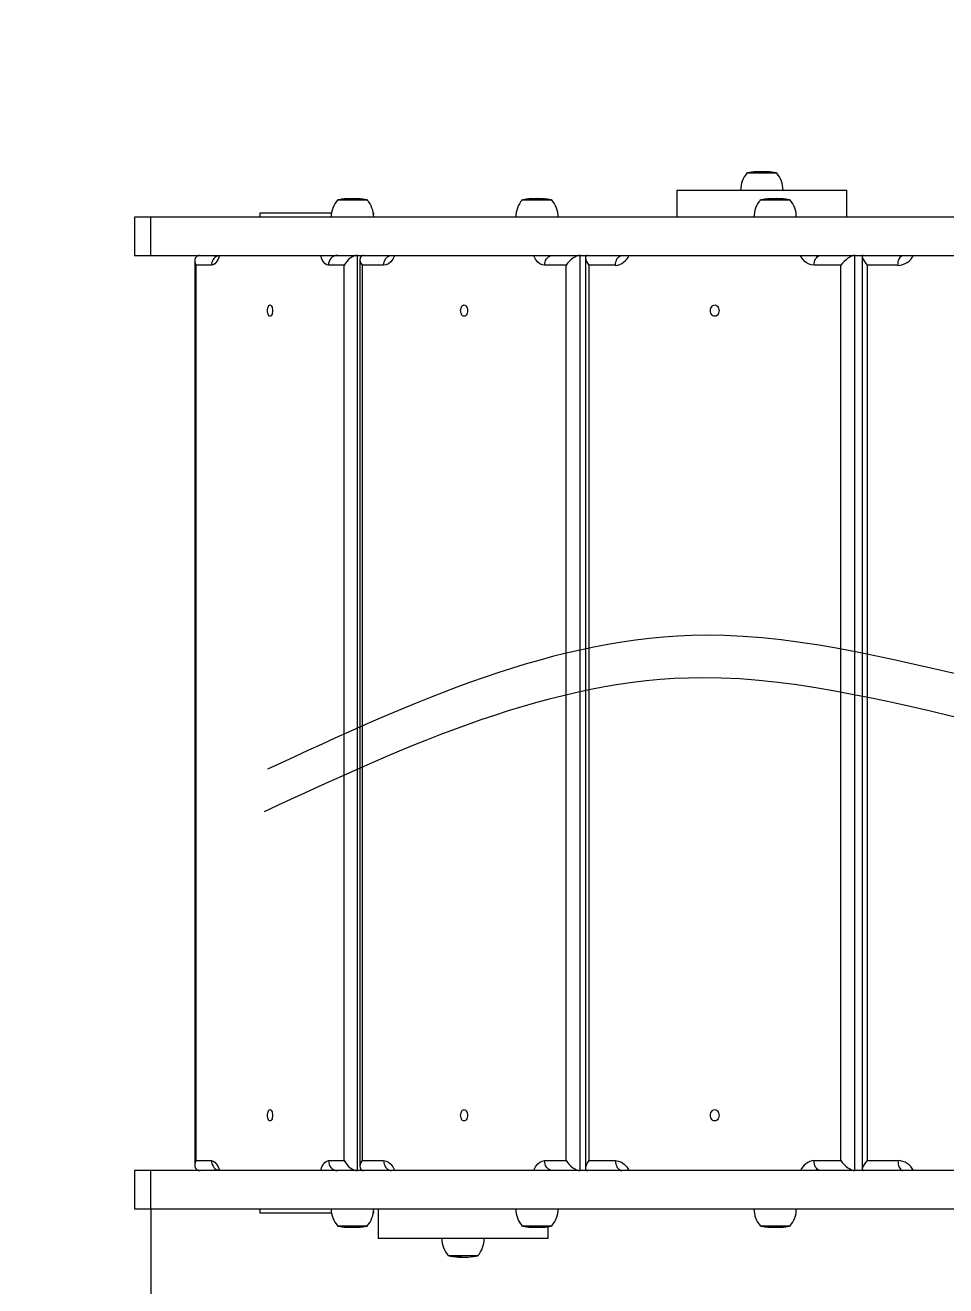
# Model space of a CAD drawing. Header units: millimetres. Extents: x -6901 to 7060, y -7557 to 6158.
# Drawn here: x -4165 to -3515, y -517 to 373 of the extents above; entities that cross this region are included whole.
import ezdxf

# ---------------------------------------------------------------- set-up
doc = ezdxf.new("R2010")
doc.units = ezdxf.units.MM
for name, color, linetype in [('DIKOM_ОБЪЕКТ', 7, 'Continuous'), ('DIKOM_РАЗМЕР_ЗОНА', 7, 'Continuous'), ('DIKOM_РАЗМЕР_ОБЪЕКТА', 7, 'Continuous')]:
    doc.layers.add(name, color=color, linetype=linetype)
doc.styles.add('style1', font='arial.ttf', dxfattribs={"width": 0.8})
doc.dimstyles.new('1-50', dxfattribs={"dimtxt": 300, "dimasz": 200, "dimexe": 100, "dimexo": 0, "dimgap": 100, "dimtad": 1, "dimtxsty": 'style1', "dimcen": 200, "dimclrd": 7, "dimclre": 7, "dimclrt": 7, "dimadec": 1, "dimazin": 2, "dimtfac": 1, "dimtmove": 0, "dimatfit": 2, "dimfxl": 0, "dimlwd": 25, "dimlwe": 18, "dimarcsym": 0})

# ---------------------------------------------------------------- blocks, each defined once
blk = doc.blocks.new('*D1')
at = {"layer": 'Defpoints', "color": 0, "transparency": 16777216}
for p in [(-4076.66, -462.32), (4983.51, -3127.59), (4983.51, -6854.07)]:
    blk.add_point(p, dxfattribs=at)
at = {"layer": 'DIKOM_РАЗМЕР_ОБЪЕКТА', "color": 7, "lineweight": 18, "transparency": 16777216}
for p, q in [((-4076.66, -462.32), (-4076.66, -6954.07)), ((4983.51, -3127.59), (4983.51, -6954.07))]:
    blk.add_line(p, q, dxfattribs=at)
at = {"layer": 'DIKOM_РАЗМЕР_ОБЪЕКТА', "color": 7, "lineweight": 25, "transparency": 16777216}
blk.add_line((-3876.66, -6854.07), (4783.51, -6854.07), dxfattribs=at)
at = {"layer": 'DIKOM_РАЗМЕР_ОБЪЕКТА', "color": 7, "transparency": 16777216}
for points in [[(-3876.66, -6820.74), (-3876.66, -6887.4), (-4076.66, -6854.07)], [(4783.51, -6820.74), (4783.51, -6887.4), (4983.51, -6854.07)]]:
    blk.add_solid(points, dxfattribs=at)
at = {"layer": 'DIKOM_РАЗМЕР_ОБЪЕКТА', "color": 7, "transparency": 16777216, "insert": (453.43, -6600.9), "char_height": 300, "attachment_point": 5, "style": 'style1'}
blk.add_mtext('9050', dxfattribs=at)
blk = doc.blocks.new('*D2')
at = {"layer": 'Defpoints', "color": 0, "transparency": 16777216}
for p in [(-1102.73, 4151.17), (-5819.23, -4492.42), (4721.24, -4492.42)]:
    blk.add_point(p, dxfattribs=at)
at = {"layer": 'DIKOM_РАЗМЕР_ОБЪЕКТА', "color": 7, "lineweight": 18, "transparency": 16777216}
for p, q in [((-1102.73, 4151.17), (-5919.23, 4151.17)), ((4721.24, -4492.42), (-5919.23, -4492.42))]:
    blk.add_line(p, q, dxfattribs=at)
at = {"layer": 'DIKOM_РАЗМЕР_ОБЪЕКТА', "color": 7, "lineweight": 25, "transparency": 16777216}
blk.add_line((-5819.23, 3951.17), (-5819.23, -4292.42), dxfattribs=at)
at = {"layer": 'DIKOM_РАЗМЕР_ОБЪЕКТА', "color": 7, "transparency": 16777216}
for points in [[(-5852.56, 3951.17), (-5785.89, 3951.17), (-5819.23, 4151.17)], [(-5852.56, -4292.42), (-5785.89, -4292.42), (-5819.23, -4492.42)]]:
    blk.add_solid(points, dxfattribs=at)
at = {"layer": 'DIKOM_РАЗМЕР_ОБЪЕКТА', "color": 7, "transparency": 16777216, "insert": (-6072.4, -170.63), "char_height": 300, "attachment_point": 5, "rotation": 90, "style": 'style1'}
blk.add_mtext('8650', dxfattribs=at)
blk = doc.blocks.new('*D3')
at = {"layer": 'Defpoints', "color": 0, "transparency": 16777216}
for p in [(-1553.27, 6158.28), (-6450.85, -6312.94), (5659.92, -6312.94)]:
    blk.add_point(p, dxfattribs=at)
at = {"layer": 'DIKOM_РАЗМЕР_ЗОНА', "color": 7, "lineweight": 18, "transparency": 16777216}
for p, q in [((-1553.27, 6158.28), (-6550.85, 6158.28)), ((5659.92, -6312.94), (-6550.85, -6312.94))]:
    blk.add_line(p, q, dxfattribs=at)
at = {"layer": 'DIKOM_РАЗМЕР_ЗОНА', "color": 7, "lineweight": 25, "transparency": 16777216}
blk.add_line((-6450.85, 5958.28), (-6450.85, -6112.94), dxfattribs=at)
at = {"layer": 'DIKOM_РАЗМЕР_ЗОНА', "color": 7, "transparency": 16777216}
for points in [[(-6484.18, 5958.28), (-6417.52, 5958.28), (-6450.85, 6158.28)], [(-6484.18, -6112.94), (-6417.52, -6112.94), (-6450.85, -6312.94)]]:
    blk.add_solid(points, dxfattribs=at)
at = {"layer": 'DIKOM_РАЗМЕР_ЗОНА', "color": 7, "transparency": 16777216, "insert": (-6704.02, -77.33), "char_height": 300, "attachment_point": 5, "rotation": 90, "style": 'style1'}
blk.add_mtext('12500', dxfattribs=at)

msp = doc.modelspace()

# ---------------------------------------------------------------- linework, layer by layer
at = {"layer": 'DIKOM_ОБЪЕКТ', "color": 7, "linetype": 'Continuous', "lineweight": 15}
for p, q in [((-3634.303, 268.724), (-3655.903, 268.724)), ((-3652.518, 269.352), (-3653.132, 269.26)), ((-3650.83, 269.504), (-3650.83, 269.224)), ((-3650.545, 269.584), (-3650.608, 269.57)), ((-3649.856, 269.642), (-3650.545, 269.584)), ((-3650.193, 269.619), (-3650.18, 269.62)), ((-3649.666, 269.644), (-3649.856, 269.642)), ((-3646.429, 269.776), (-3646.578, 269.776)), ((-3646.176, 269.776), (-3646.429, 269.776)), ((-3645.227, 269.776), (-3646.176, 269.776)), ((-3646.111, 269.776), (-3646.043, 269.776)), ((-3645.992, 269.774), (-3645.992, 269.78)), ((-3644.904, 269.776), (-3645.227, 269.776)), ((-3643.652, 269.776), (-3644.254, 269.776)), ((-3643.628, 269.776), (-3643.652, 269.776)), ((-3642.948, 269.739), (-3643.391, 269.753)), ((-3643.012, 269.77), (-3643.012, 269.741)), ((-3642.6, 269.757), (-3642.436, 269.752)), ((-3641.708, 269.678), (-3642.151, 269.704)), ((-3641.081, 269.683), (-3641.708, 269.678)), ((-3641.36, 269.71), (-3640.917, 269.684)), ((-3638.21, 269.305), (-3639.393, 269.465)), ((-3638.56, 269.382), (-3639.294, 269.477)), ((-3639.294, 269.452), (-3639.294, 269.477)), ((-3638.702, 269.485), (-3637.954, 269.388)), ((-3638.653, 269.479), (-3638.533, 269.463)), ((-3637.954, 269.388), (-3638.56, 269.382)), ((-3638.56, 269.382), (-3638.56, 269.352)), ((-3637.419, 269.313), (-3638.21, 269.305)), ((-3637.954, 269.385), (-3637.419, 269.313)), ((-3935.14, 249.675), (-3945.07, 249.675)), ((-3940.624, 250.431), (-3941.887, 250.264)), ((-3941.887, 250.264), (-3941.804, 250.262)), ((-3940.635, 250.436), (-3941.401, 250.34)), ((-3940.635, 250.175), (-3940.635, 250.436)), ((-3939.297, 250.572), (-3939.297, 250.574)), ((-3939.292, 250.574), (-3939.292, 250.577)), ((-3937.854, 250.662), (-3938.307, 250.636)), ((-3938.307, 250.636), (-3938.201, 250.634)), ((-3937.746, 250.667), (-3937.854, 250.662)), ((-3936.586, 250.709), (-3937.039, 250.696)), ((-3936.197, 250.725), (-3936.487, 250.721)), ((-3934.899, 250.728), (-3935.745, 250.728)), ((-3935.721, 250.728), (-3935.732, 250.728)), ((-3923.47, 249.675), (-3935.14, 249.675)), ((-3934.74, 250.727), (-3934.898, 250.728)), ((-3934.242, 250.728), (-3934.357, 250.728)), ((-3933.422, 250.728), (-3934.242, 250.728)), ((-3933.36, 250.728), (-3933.422, 250.728)), ((-3933.373, 250.727), (-3933.253, 250.727)), ((-3932.796, 250.728), (-3933.103, 250.728)), ((-3930.87, 250.683), (-3930.87, 250.715)), ((-3929.971, 250.601), (-3929.811, 250.597)), ((-3929.518, 250.565), (-3929.971, 250.601)), ((-3929.689, 250.594), (-3929.387, 250.569)), ((-3929.689, 250.594), (-3929.689, 250.578)), ((-3929.355, 250.57), (-3929.518, 250.565)), ((-3929.203, 250.554), (-3928.983, 250.536)), ((-3928.531, 250.47), (-3929.037, 250.54)), ((-3928.983, 250.536), (-3928.358, 250.481)), ((-3928.074, 250.418), (-3928.531, 250.47)), ((-3928.358, 250.481), (-3928.358, 250.45)), ((-3928.24, 250.455), (-3928.231, 250.454)), ((-3928.24, 250.455), (-3928.24, 250.175)), ((-3928.231, 250.454), (-3928.231, 250.175)), ((-3927.148, 250.327), (-3928.074, 250.418)), ((-3927.999, 250.441), (-3926.965, 250.304)), ((-3927.999, 250.441), (-3927.999, 250.175)), ((-3927.071, 250.287), (-3926.892, 250.294)), ((-3926.618, 250.219), (-3927.071, 250.287)), ((-3926.965, 250.304), (-3926.865, 250.289)), ((-3926.836, 250.296), (-3926.836, 250.252)), ((-3926.836, 250.285), (-3926.524, 250.239)), ((-3926.436, 250.214), (-3926.618, 250.219)), ((-3806.001, 249.675), (-3814.75, 249.675)), ((-3810.389, 250.431), (-3811.633, 250.264)), ((-3811.633, 250.264), (-3811.109, 250.258)), ((-3810.355, 250.436), (-3811.109, 250.34)), ((-3811.109, 250.175), (-3811.109, 250.34)), ((-3807.661, 250.662), (-3808.107, 250.636)), ((-3808.107, 250.636), (-3807.94, 250.634)), ((-3807.478, 250.665), (-3807.661, 250.662)), ((-3806.411, 250.709), (-3806.857, 250.696)), ((-3793.15, 249.675), (-3806.001, 249.675)), ((-3804.755, 250.728), (-3805.425, 250.728)), ((-3804.562, 250.727), (-3804.134, 250.728)), ((-3803.238, 250.728), (-3804.088, 250.728)), ((-3802.914, 250.728), (-3803.238, 250.728)), ((-3802.475, 250.728), (-3802.893, 250.728)), ((-3799.895, 250.601), (-3799.423, 250.596)), ((-3799.449, 250.565), (-3799.895, 250.601)), ((-3798.96, 250.571), (-3799.449, 250.565)), ((-3799.231, 250.594), (-3798.961, 250.571)), ((-3798.898, 250.566), (-3798.536, 250.536)), ((-3798.477, 250.47), (-3798.821, 250.558)), ((-3798.027, 250.418), (-3798.477, 250.47)), ((-3798.423, 250.518), (-3798.194, 250.481)), ((-3798.194, 250.481), (-3798.194, 250.437)), ((-3798.135, 250.455), (-3798.126, 250.454)), ((-3798.135, 250.455), (-3798.135, 250.431)), ((-3798.126, 250.454), (-3798.126, 250.43)), ((-3796.493, 250.298), (-3798.027, 250.418)), ((-3797.836, 250.441), (-3796.548, 250.304)), ((-3797.039, 250.287), (-3796.483, 250.296)), ((-3796.593, 250.219), (-3797.039, 250.287)), ((-3795.997, 250.212), (-3796.593, 250.219)), ((-3796.483, 250.296), (-3796.493, 250.298)), ((-3796.483, 250.294), (-3795.928, 250.211)), ((-3705.103, 256.724), (-3705.103, 237.675)), ((-3705.103, 256.724), (-3585.103, 256.724)), ((-3634.545, 249.675), (-3646.461, 249.675)), ((-3643.323, 250.256), (-3642.829, 250.322)), ((-3642.961, 250.264), (-3643.211, 250.259)), ((-3641.701, 250.431), (-3642.961, 250.264)), ((-3642.552, 250.34), (-3642.829, 250.334)), ((-3642.829, 250.334), (-3642.829, 250.282)), ((-3641.788, 250.436), (-3642.552, 250.34)), ((-3642.552, 250.318), (-3642.552, 250.34)), ((-3641.788, 250.175), (-3641.788, 250.436)), ((-3640.688, 250.571), (-3640.413, 250.598)), ((-3640.331, 250.605), (-3640.251, 250.611)), ((-3639.39, 250.636), (-3639.6, 250.632)), ((-3639.496, 250.644), (-3639.299, 250.655)), ((-3638.938, 250.662), (-3639.39, 250.636)), ((-3639.299, 250.655), (-3639.299, 250.641)), ((-3638.154, 250.701), (-3638.033, 250.704)), ((-3637.672, 250.709), (-3638.124, 250.696)), ((-3638.033, 250.704), (-3638.033, 250.699)), ((-3637.86, 250.722), (-3637.86, 250.704)), ((-3637.798, 250.721), (-3637.798, 250.705)), ((-3637.101, 250.728), (-3637.266, 250.728)), ((-3636.071, 250.728), (-3637.121, 250.728)), ((-3635.351, 250.728), (-3636.045, 250.728)), ((-3634.604, 250.728), (-3635.374, 250.728)), ((-3634.351, 250.728), (-3634.621, 250.728)), ((-3624.861, 249.675), (-3634.545, 249.675)), ((-3634.186, 250.728), (-3634.351, 250.728)), ((-3631.071, 250.601), (-3631.192, 250.598)), ((-3630.619, 250.565), (-3631.071, 250.601)), ((-3630.735, 250.568), (-3630.619, 250.565)), ((-3630.728, 250.536), (-3629.649, 250.481)), ((-3629.634, 250.47), (-3630.089, 250.506)), ((-3629.178, 250.418), (-3629.634, 250.47)), ((-3629.437, 250.455), (-3629.428, 250.454)), ((-3629.437, 250.455), (-3629.437, 250.448)), ((-3629.428, 250.454), (-3629.428, 250.447)), ((-3629.299, 250.441), (-3629.223, 250.423)), ((-3629.299, 250.441), (-3629.299, 250.175)), ((-3628.956, 250.379), (-3629.178, 250.418)), ((-3628.177, 250.287), (-3628.267, 250.29)), ((-3627.725, 250.219), (-3628.177, 250.287)), ((-3627.81, 250.217), (-3627.725, 250.219)), ((-3585.103, 237.675), (-3585.103, 256.724)), ((-3999.414, 237.675), (-3999.414, 240.675)), ((-3999.414, 240.675), (-3949.002, 240.675)), ((-3919.539, 240.675), (-3919.414, 240.675)), ((-3919.414, 240.675), (-3919.414, 239.835)), ((-4088.199, 237.675), (-4088.199, 210.675)), ((-4076.663, 237.675), (-4088.199, 237.675)), ((-4076.663, 210.675), (-4076.663, 237.675)), ((-2875.127, 237.675), (-4076.663, 237.675)), ((-4088.199, 210.675), (-4076.663, 210.675)), ((-4076.663, 210.675), (-2875.127, 210.675)), ((-4045.661, 206.787), (-4045.661, -431.437)), ((-3930.626, -435.325), (-3930.626, 210.675)), ((-3928.957, 207.953), (-3928.957, -432.602)), ((-3773.46, -435.325), (-3773.46, 210.675)), ((-3769.742, 208.954), (-3769.742, -433.603)), ((-3579.511, -435.325), (-3579.511, 210.675)), ((-3574.157, 209.75), (-3574.157, -434.4)), ((-4044.931, 203.675), (-4044.931, -428.325)), ((-4033.817, 203.675), (-4044.931, 203.675)), ((-3940.009, 203.675), (-3951.123, 203.675)), ((-3940.009, -428.325), (-3940.009, 203.675)), ((-3927.498, 203.675), (-3927.498, -428.325)), ((-3912.221, 203.675), (-3927.498, 203.675)), ((-3783.278, 203.675), (-3798.556, 203.675)), ((-3783.278, -428.325), (-3783.278, 203.675)), ((-3767.34, 203.675), (-3767.34, -428.325)), ((-3748.489, 203.675), (-3767.34, 203.675)), ((-3589.387, 203.675), (-3608.238, 203.675)), ((-3589.387, -428.325), (-3589.387, 203.675)), ((-3570.635, 203.675), (-3570.635, -428.325)), ((-3548.938, 203.675), (-3570.635, 203.675)), ((-4088.199, -435.325), (-4088.199, -462.325)), ((-4076.663, -435.325), (-4088.199, -435.325)), ((-4076.663, -462.325), (-4076.663, -435.325)), ((-2875.127, -435.325), (-4076.663, -435.325)), ((-4044.931, -428.325), (-4033.817, -428.325)), ((-3951.123, -428.325), (-3940.009, -428.325)), ((-3927.498, -428.325), (-3912.221, -428.325)), ((-3798.556, -428.325), (-3783.278, -428.325)), ((-3767.34, -428.325), (-3748.489, -428.325)), ((-3608.238, -428.325), (-3589.387, -428.325)), ((-3570.635, -428.325), (-3548.938, -428.325)), ((-4088.199, -462.325), (-4076.663, -462.325)), ((-4076.663, -462.325), (-2875.127, -462.325)), ((-3999.414, -465.325), (-3999.414, -462.325)), ((-3916.136, -462.325), (-3916.136, -483.325)), ((-3949.002, -465.325), (-3999.414, -465.325)), ((-3919.414, -465.325), (-3919.539, -465.325)), ((-3919.414, -464.484), (-3919.414, -465.325)), ((-3945.07, -474.325), (-3923.47, -474.325)), ((-3941.906, -474.906), (-3940.695, -475.066)), ((-3941.804, -474.909), (-3941.906, -474.906)), ((-3941.42, -474.983), (-3940.669, -475.078)), ((-3938.327, -475.279), (-3937.874, -475.305)), ((-3938.202, -475.282), (-3938.327, -475.279)), ((-3937.058, -475.34), (-3936.605, -475.354)), ((-3935.565, -475.377), (-3935.875, -475.377)), ((-3935.734, -475.377), (-3934.698, -475.377)), ((-3934.617, -475.377), (-3933.555, -475.377)), ((-3933.865, -475.377), (-3934.116, -475.377)), ((-3933.555, -475.377), (-3933.239, -475.377)), ((-3933.339, -475.376), (-3933.339, -475.381)), ((-3933.207, -475.377), (-3932.796, -475.377)), ((-3930.891, -475.333), (-3930.93, -475.335)), ((-3930.438, -475.309), (-3930.476, -475.312)), ((-3929.99, -475.243), (-3929.284, -475.185)), ((-3929.811, -475.248), (-3929.99, -475.243)), ((-3929.708, -475.25), (-3929.708, -475.22)), ((-3929.424, -475.228), (-3929.708, -475.25)), ((-3929.495, -475.222), (-3929.495, -475.202)), ((-3929.495, -475.222), (-3929.355, -475.217)), ((-3929.48, -475.22), (-3929.495, -475.222)), ((-3928.752, -475.16), (-3929.48, -475.22)), ((-3929.48, -475.22), (-3929.48, -475.201)), ((-3929.284, -475.185), (-3928.26, -475.131)), ((-3927.908, -475.091), (-3927.266, -474.953)), ((-3927.053, -474.947), (-3927.529, -475.023)), ((-3927.266, -474.953), (-3926.637, -474.861)), ((-3927.053, -474.947), (-3927.053, -474.922)), ((-3927.044, -474.946), (-3927.053, -474.947)), ((-3927.044, -474.946), (-3927.044, -474.92)), ((-3926.892, -474.94), (-3927.044, -474.946)), ((-3926.356, -474.869), (-3926.809, -474.936)), ((-3926.809, -474.936), (-3926.809, -474.886)), ((-3926.637, -474.861), (-3926.436, -474.866)), ((-3814.75, -474.325), (-3793.15, -474.325)), ((-3811.677, -474.906), (-3810.485, -475.066)), ((-3811.598, -474.907), (-3811.677, -474.906)), ((-3811.153, -474.983), (-3810.414, -475.078)), ((-3808.152, -475.279), (-3807.706, -475.305)), ((-3807.941, -475.281), (-3808.152, -475.279)), ((-3806.902, -475.34), (-3806.456, -475.354)), ((-3805.277, -475.377), (-3805.547, -475.377)), ((-3805.383, -475.377), (-3804.43, -475.377)), ((-3804.232, -475.377), (-3804.471, -475.377)), ((-3804.43, -475.377), (-3803.383, -475.377)), ((-3803.383, -475.377), (-3803.002, -475.377)), ((-3803.081, -475.376), (-3803.081, -475.381)), ((-3803.002, -475.377), (-3802.475, -475.377)), ((-3800.596, -475.368), (-3800.596, -475.336)), ((-3799.941, -475.243), (-3799.245, -475.185)), ((-3799.423, -475.248), (-3799.941, -475.243)), ((-3799.395, -475.222), (-3799.395, -475.197)), ((-3799.395, -475.222), (-3798.96, -475.216)), ((-3799.38, -475.22), (-3799.395, -475.222)), ((-3799.38, -475.22), (-3799.38, -475.196)), ((-3798.829, -475.214), (-3799.276, -475.25)), ((-3799.245, -475.185), (-3797.963, -475.131)), ((-3797.707, -475.105), (-3797.698, -475.104)), ((-3797.407, -475.068), (-3797.639, -475.094)), ((-3797.62, -475.091), (-3797.257, -474.953)), ((-3796.984, -474.947), (-3797.352, -475.052)), ((-3797.257, -474.953), (-3796.638, -474.861)), ((-3796.984, -474.947), (-3796.984, -474.912)), ((-3796.975, -474.946), (-3796.984, -474.947)), ((-3796.975, -474.946), (-3796.975, -474.911)), ((-3796.42, -474.936), (-3796.975, -474.946)), ((-3796.638, -474.861), (-3795.973, -474.869)), ((-3795.973, -474.869), (-3796.42, -474.936)), ((-3796.136, -483.325), (-3796.136, -474.893)), ((-3646.461, -474.325), (-3624.861, -474.325)), ((-3642.804, -474.979), (-3643.299, -474.914)), ((-3643.21, -474.912), (-3642.937, -474.906)), ((-3642.937, -474.906), (-3641.729, -475.066)), ((-3642.804, -474.923), (-3642.804, -474.989)), ((-3642.804, -474.989), (-3642.527, -474.983)), ((-3642.527, -474.983), (-3642.527, -474.96)), ((-3642.527, -474.983), (-3641.778, -475.078)), ((-3641.778, -475.06), (-3641.778, -475.078)), ((-3640.661, -475.226), (-3640.661, -474.825)), ((-3639.6, -475.283), (-3639.365, -475.279)), ((-3639.275, -475.311), (-3639.484, -475.299)), ((-3639.365, -475.279), (-3638.913, -475.305)), ((-3639.275, -475.311), (-3639.275, -475.284)), ((-3638.009, -475.358), (-3638.252, -475.351)), ((-3638.099, -475.34), (-3637.647, -475.354)), ((-3638.009, -475.358), (-3638.009, -475.343)), ((-3637.882, -475.37), (-3637.882, -475.347)), ((-3637.82, -475.371), (-3637.82, -475.348)), ((-3637.136, -475.377), (-3637.132, -475.377)), ((-3637.132, -475.377), (-3636.351, -475.377)), ((-3636.338, -475.377), (-3636.865, -475.377)), ((-3635.731, -475.377), (-3634.725, -475.377)), ((-3634.517, -475.377), (-3634.424, -475.377)), ((-3634.424, -475.377), (-3634.186, -475.377)), ((-3632.258, -475.364), (-3632.258, -475.333)), ((-3631.192, -475.246), (-3631.046, -475.243)), ((-3631.046, -475.243), (-3630.342, -475.185)), ((-3630.956, -475.214), (-3630.956, -474.825)), ((-3630.649, -475.222), (-3630.735, -475.219)), ((-3630.649, -475.222), (-3630.649, -475.21)), ((-3630.634, -475.22), (-3630.649, -475.222)), ((-3630.634, -475.22), (-3630.634, -475.209)), ((-3630.342, -475.185), (-3630.047, -475.157)), ((-3628.848, -475.019), (-3628.328, -474.953)), ((-3628.221, -474.947), (-3628.465, -474.97)), ((-3628.328, -474.953), (-3627.701, -474.861)), ((-3628.221, -474.947), (-3628.221, -474.937)), ((-3628.212, -474.946), (-3628.221, -474.947)), ((-3628.212, -474.946), (-3628.212, -474.936)), ((-3627.701, -474.861), (-3627.81, -474.863)), ((-3796.136, -483.325), (-3916.136, -483.325)), ((-3866.936, -495.325), (-3845.336, -495.325)), ((-3863.288, -495.914), (-3861.345, -495.906)), ((-3862.234, -496.08), (-3863.288, -495.914)), ((-3862.683, -495.989), (-3861.194, -495.983)), ((-3862.044, -496.086), (-3862.683, -495.989)), ((-3862.234, -496.057), (-3862.234, -496.08)), ((-3861.345, -495.906), (-3860.335, -496.066)), ((-3861.194, -495.983), (-3861.194, -495.93)), ((-3861.194, -495.983), (-3860.568, -496.078)), ((-3860.568, -496.029), (-3860.568, -496.078)), ((-3860.301, -496.285), (-3858.358, -496.279)), ((-3859.923, -496.311), (-3860.301, -496.285)), ((-3859.577, -496.248), (-3859.886, -496.26)), ((-3858.865, -496.358), (-3859.243, -496.345)), ((-3858.358, -496.279), (-3857.98, -496.305)), ((-3857.611, -496.377), (-3857.398, -496.377)), ((-3857.386, -496.377), (-3857.358, -496.377)), ((-3857.3, -496.34), (-3856.922, -496.354)), ((-3856.837, -496.377), (-3855.979, -496.377)), ((-3855.581, -496.377), (-3855.581, -496.381)), ((-3855.492, -496.377), (-3854.776, -496.377)), ((-3854.776, -496.377), (-3854.662, -496.377)), ((-3853.264, -496.353), (-3852.854, -496.338))]:
    msp.add_line(p, q, dxfattribs=at)
at = {"layer": 'DIKOM_ОБЪЕКТ', "color": 7, "linetype": 'Continuous', "lineweight": 15, "flags": 128}
for points in [[(-3645.136, 269.774), (-3645.525, 269.774), (-3645.76, 269.774)], [(-3644.404, 269.776), (-3644.278, 269.776), (-3643.775, 269.776), (-3643.58, 269.776)], [(-3643.58, 269.776), (-3643.302, 269.775), (-3642.877, 269.769)], [(-3643.391, 269.753), (-3643.261, 269.763), (-3643.012, 269.77)], [(-3642.387, 269.753), (-3642.86, 269.747), (-3642.948, 269.739)], [(-3642.877, 269.769), (-3642.776, 269.767), (-3642.6, 269.757)], [(-3642.151, 269.704), (-3641.973, 269.721), (-3641.36, 269.71)], [(-3639.393, 269.465), (-3640.065, 269.544), (-3640.38, 269.585), (-3640.592, 269.617), (-3640.721, 269.647), (-3640.653, 269.659)], [(-3639.294, 269.477), (-3639.755, 269.531), (-3639.992, 269.561), (-3640.163, 269.587), (-3640.27, 269.609), (-3640.261, 269.613)], [(-3939.295, 250.573), (-3939.291, 250.574), (-3939.297, 250.574)], [(-3937.039, 250.696), (-3936.989, 250.706), (-3936.925, 250.704)], [(-3936.487, 250.721), (-3936.523, 250.719), (-3936.586, 250.709)], [(-3936.439, 250.722), (-3936.094, 250.725), (-3935.769, 250.726)], [(-3934.796, 250.728), (-3934.437, 250.728), (-3934.355, 250.728)], [(-3934.128, 250.727), (-3934.402, 250.728), (-3934.74, 250.727)], [(-3934.128, 250.727), (-3934.302, 250.728), (-3934.331, 250.728)], [(-3930.419, 250.66), (-3930.614, 250.664), (-3930.937, 250.673), (-3931.391, 250.686), (-3931.911, 250.7), (-3932.236, 250.708)], [(-3930.87, 250.683), (-3930.869, 250.683), (-3930.873, 250.683)], [(-3930.87, 250.673), (-3930.594, 250.665), (-3930.438, 250.66)], [(-3806.857, 250.696), (-3806.739, 250.706), (-3806.592, 250.704)], [(-3806.178, 250.721), (-3806.263, 250.719), (-3806.411, 250.709)], [(-3804.593, 250.727), (-3804.73, 250.728), (-3804.739, 250.728)], [(-3803.99, 250.727), (-3804.26, 250.728), (-3804.593, 250.727)], [(-3803.99, 250.727), (-3804.131, 250.728), (-3804.157, 250.728)], [(-3804.124, 250.728), (-3803.962, 250.728), (-3803.889, 250.728)], [(-3800.575, 250.684), (-3800.552, 250.683), (-3800.59, 250.683)], [(-3800.551, 250.677), (-3800.452, 250.673), (-3800.202, 250.665), (-3800.1, 250.66), (-3800.144, 250.66)], [(-3640.791, 250.567), (-3640.715, 250.574), (-3640.704, 250.574)], [(-3639.299, 250.655), (-3639.218, 250.672), (-3638.938, 250.662)], [(-3638.124, 250.696), (-3638.188, 250.706), (-3638.321, 250.702)], [(-3638.033, 250.704), (-3637.974, 250.714), (-3637.86, 250.722)], [(-3637.86, 250.722), (-3637.572, 250.725), (-3637.534, 250.725)], [(-3637.266, 250.728), (-3637.477, 250.726), (-3637.798, 250.721)], [(-3637.798, 250.721), (-3637.752, 250.719), (-3637.672, 250.709)], [(-3635.829, 250.727), (-3636.049, 250.728), (-3636.064, 250.728)], [(-3635.219, 250.727), (-3635.492, 250.728), (-3635.829, 250.727)], [(-3635.219, 250.727), (-3635.441, 250.728), (-3635.476, 250.728)], [(-4028.187, 210.675), (-4028.235, 210.467), (-4029.101, 208.069), (-4030.167, 206.12), (-4031.362, 204.728), (-4032.603, 203.926), (-4033.817, 203.675)], [(-3951.123, 203.675), (-3952.337, 203.926), (-3953.578, 204.728), (-3954.773, 206.12), (-3955.839, 208.069), (-3956.705, 210.467), (-3956.753, 210.675)], [(-3912.221, 203.675), (-3912.137, 204.891), (-3911.887, 206.069), (-3911.478, 207.175), (-3910.925, 208.175), (-3910.242, 209.038), (-3909.45, 209.737), (-3908.575, 210.253), (-3907.642, 210.569), (-3906.68, 210.675)], [(-3904.483, 210.675), (-3904.549, 210.467), (-3905.739, 208.069), (-3907.205, 206.12), (-3908.847, 204.728), (-3910.553, 203.926), (-3912.221, 203.675)], [(-3798.556, 203.675), (-3800.224, 203.926), (-3801.93, 204.728), (-3803.572, 206.12), (-3805.038, 208.069), (-3806.228, 210.467), (-3806.294, 210.675)], [(-3798.556, 203.675), (-3798.472, 204.891), (-3798.222, 206.069), (-3797.814, 207.175), (-3797.26, 208.175), (-3796.577, 209.038), (-3795.786, 209.737), (-3794.91, 210.253), (-3793.977, 210.569), (-3793.015, 210.675)], [(-3748.489, 203.675), (-3748.419, 204.891), (-3748.212, 206.069), (-3747.873, 207.175), (-3747.413, 208.175), (-3746.846, 209.038), (-3746.19, 209.737), (-3745.464, 210.253), (-3744.689, 210.569), (-3743.891, 210.675)], [(-3608.238, 203.675), (-3610.296, 203.926), (-3612.401, 204.728), (-3614.427, 206.12), (-3616.235, 208.069), (-3617.705, 210.467), (-3617.786, 210.675)], [(-3608.238, 203.675), (-3608.168, 204.891), (-3607.96, 206.069), (-3607.622, 207.175), (-3607.162, 208.175), (-3606.595, 209.038), (-3605.939, 209.737), (-3605.212, 210.253), (-3604.438, 210.569), (-3603.64, 210.675)], [(-3548.938, 203.675), (-3548.885, 204.891), (-3548.728, 206.069), (-3548.472, 207.175), (-3548.124, 208.175), (-3547.695, 209.038), (-3547.199, 209.737), (-3546.649, 210.253), (-3546.064, 210.569), (-3545.46, 210.675)], [(-3990.692, 171.675), (-3990.736, 170.785), (-3990.868, 169.94), (-3991.08, 169.181), (-3991.361, 168.548), (-3991.698, 168.071), (-3992.074, 167.776), (-3992.47, 167.675), (-3992.866, 167.776), (-3993.241, 168.071), (-3993.579, 168.548), (-3993.86, 169.181), (-3994.072, 169.94), (-3994.204, 170.785), (-3994.248, 171.675), (-3994.204, 172.565), (-3994.072, 173.411), (-3993.86, 174.169), (-3993.579, 174.803), (-3993.241, 175.279), (-3992.866, 175.575), (-3992.47, 175.675), (-3992.074, 175.575), (-3991.698, 175.279), (-3991.361, 174.803), (-3991.08, 174.169), (-3990.868, 173.411), (-3990.736, 172.565), (-3990.692, 171.675)], [(-3852.944, 171.675), (-3853.005, 170.785), (-3853.186, 169.94), (-3853.477, 169.181), (-3853.864, 168.548), (-3854.328, 168.071), (-3854.845, 167.776), (-3855.388, 167.675), (-3855.932, 167.776), (-3856.449, 168.071), (-3856.913, 168.548), (-3857.3, 169.181), (-3857.591, 169.94), (-3857.772, 170.785), (-3857.833, 171.675), (-3857.772, 172.565), (-3857.591, 173.411), (-3857.3, 174.169), (-3856.913, 174.803), (-3856.449, 175.279), (-3855.932, 175.575), (-3855.388, 175.675), (-3854.845, 175.575), (-3854.328, 175.279), (-3853.864, 174.803), (-3853.477, 174.169), (-3853.186, 173.411), (-3853.005, 172.565), (-3852.944, 171.675)], [(-3675.347, 171.675), (-3675.423, 170.785), (-3675.646, 169.94), (-3676.005, 169.181), (-3676.483, 168.548), (-3677.055, 168.071), (-3677.692, 167.776), (-3678.363, 167.675), (-3679.034, 167.776), (-3679.672, 168.071), (-3680.244, 168.548), (-3680.721, 169.181), (-3681.081, 169.94), (-3681.304, 170.785), (-3681.379, 171.675), (-3681.304, 172.565), (-3681.081, 173.411), (-3680.721, 174.169), (-3680.244, 174.803), (-3679.672, 175.279), (-3679.034, 175.575), (-3678.363, 175.675), (-3677.692, 175.575), (-3677.055, 175.279), (-3676.483, 174.803), (-3676.005, 174.169), (-3675.646, 173.411), (-3675.423, 172.565), (-3675.347, 171.675)], [(-3990.692, -396.325), (-3990.736, -397.215), (-3990.868, -398.06), (-3991.08, -398.819), (-3991.361, -399.452), (-3991.698, -399.929), (-3992.074, -400.224), (-3992.47, -400.325), (-3992.866, -400.224), (-3993.241, -399.929), (-3993.579, -399.452), (-3993.86, -398.819), (-3994.072, -398.06), (-3994.204, -397.215), (-3994.248, -396.325), (-3994.204, -395.435), (-3994.072, -394.589), (-3993.86, -393.831), (-3993.579, -393.197), (-3993.241, -392.721), (-3992.866, -392.425), (-3992.47, -392.325), (-3992.074, -392.425), (-3991.698, -392.721), (-3991.361, -393.197), (-3991.08, -393.831), (-3990.868, -394.589), (-3990.736, -395.435), (-3990.692, -396.325)], [(-3852.944, -396.325), (-3853.005, -397.215), (-3853.186, -398.06), (-3853.477, -398.819), (-3853.864, -399.452), (-3854.328, -399.929), (-3854.845, -400.224), (-3855.388, -400.325), (-3855.932, -400.224), (-3856.449, -399.929), (-3856.913, -399.452), (-3857.3, -398.819), (-3857.591, -398.06), (-3857.772, -397.215), (-3857.833, -396.325), (-3857.772, -395.435), (-3857.591, -394.589), (-3857.3, -393.831), (-3856.913, -393.197), (-3856.449, -392.721), (-3855.932, -392.425), (-3855.388, -392.325), (-3854.845, -392.425), (-3854.328, -392.721), (-3853.864, -393.197), (-3853.477, -393.831), (-3853.186, -394.589), (-3853.005, -395.435), (-3852.944, -396.325)], [(-3675.347, -396.325), (-3675.423, -397.215), (-3675.646, -398.06), (-3676.005, -398.819), (-3676.483, -399.452), (-3677.055, -399.929), (-3677.692, -400.224), (-3678.363, -400.325), (-3679.034, -400.224), (-3679.672, -399.929), (-3680.244, -399.452), (-3680.721, -398.819), (-3681.081, -398.06), (-3681.304, -397.215), (-3681.379, -396.325), (-3681.304, -395.435), (-3681.081, -394.589), (-3680.721, -393.831), (-3680.244, -393.197), (-3679.672, -392.721), (-3679.034, -392.425), (-3678.363, -392.325), (-3677.692, -392.425), (-3677.055, -392.721), (-3676.483, -393.197), (-3676.005, -393.831), (-3675.646, -394.589), (-3675.423, -395.435), (-3675.347, -396.325)], [(-4033.817, -428.325), (-4032.603, -428.575), (-4031.362, -429.378), (-4030.167, -430.77), (-4029.101, -432.718), (-4028.235, -435.117), (-4028.187, -435.325)], [(-4029.779, -434.576), (-4029.79, -434.565), (-4029.672, -434.726), (-4029.442, -435.117), (-4029.345, -435.325)], [(-3956.753, -435.325), (-3956.705, -435.117), (-3955.839, -432.718), (-3954.773, -430.77), (-3953.578, -429.378), (-3952.337, -428.575), (-3951.123, -428.325)], [(-3912.221, -428.325), (-3912.137, -429.54), (-3911.887, -430.719), (-3911.478, -431.825), (-3910.925, -432.824), (-3910.242, -433.687), (-3909.45, -434.387), (-3908.575, -434.903), (-3907.642, -435.218), (-3906.68, -435.325)], [(-3912.221, -428.325), (-3910.553, -428.575), (-3908.847, -429.378), (-3907.205, -430.77), (-3905.739, -432.718), (-3904.549, -435.117), (-3904.483, -435.325)], [(-3806.294, -435.325), (-3806.228, -435.117), (-3805.038, -432.718), (-3803.572, -430.77), (-3801.93, -429.378), (-3800.224, -428.575), (-3798.556, -428.325)], [(-3793.015, -435.325), (-3793.977, -435.218), (-3794.91, -434.903), (-3795.786, -434.387), (-3796.577, -433.687), (-3797.26, -432.824), (-3797.814, -431.825), (-3798.222, -430.719), (-3798.472, -429.54), (-3798.556, -428.325)], [(-3748.489, -428.325), (-3748.419, -429.54), (-3748.212, -430.719), (-3747.873, -431.825), (-3747.413, -432.824), (-3746.846, -433.687), (-3746.19, -434.387), (-3745.464, -434.903), (-3744.689, -435.218), (-3743.891, -435.325)], [(-3748.489, -428.325), (-3746.431, -428.575), (-3744.325, -429.378), (-3742.299, -430.77), (-3740.491, -432.718), (-3739.022, -435.117), (-3738.941, -435.325)], [(-3603.64, -435.325), (-3604.438, -435.218), (-3605.212, -434.903), (-3605.939, -434.387), (-3606.595, -433.687), (-3607.162, -432.824), (-3607.622, -431.825), (-3607.96, -430.719), (-3608.168, -429.54), (-3608.238, -428.325)], [(-3548.938, -428.325), (-3548.885, -429.54), (-3548.728, -430.719), (-3548.472, -431.825), (-3548.124, -432.824), (-3547.695, -433.687), (-3547.199, -434.387), (-3546.649, -434.903), (-3546.064, -435.218), (-3545.46, -435.325)], [(-3937.874, -475.305), (-3937.81, -475.322), (-3937.746, -475.319)], [(-3936.925, -475.352), (-3937.026, -475.348), (-3937.058, -475.34)], [(-3936.605, -475.354), (-3936.558, -475.364), (-3936.47, -475.371)], [(-3934.665, -475.377), (-3934.69, -475.377), (-3935.543, -475.377)], [(-3934.819, -475.375), (-3934.421, -475.375), (-3934.181, -475.375)], [(-3930.509, -475.314), (-3930.756, -475.322), (-3930.889, -475.327)], [(-3807.706, -475.305), (-3807.556, -475.322), (-3807.478, -475.32)], [(-3806.455, -475.354), (-3806.828, -475.348), (-3806.902, -475.34)], [(-3806.456, -475.354), (-3806.347, -475.364), (-3806.182, -475.369)], [(-3805.547, -475.377), (-3805.736, -475.376), (-3805.783, -475.375)], [(-3804.697, -475.375), (-3804.305, -475.375), (-3804.069, -475.375)], [(-3803.37, -475.377), (-3803.64, -475.377), (-3803.65, -475.377)], [(-3800.634, -475.333), (-3800.627, -475.336), (-3800.654, -475.337)], [(-3800.187, -475.309), (-3800.172, -475.314), (-3800.363, -475.322), (-3800.596, -475.331)], [(-3640.673, -475.224), (-3640.822, -475.215), (-3640.838, -475.213)], [(-3640.222, -475.26), (-3640.463, -475.244), (-3640.674, -475.225)], [(-3638.913, -475.305), (-3638.995, -475.322), (-3639.275, -475.311)], [(-3638.321, -475.353), (-3638.14, -475.348), (-3638.099, -475.34)], [(-3637.882, -475.37), (-3637.928, -475.368), (-3638.009, -475.358)], [(-3637.235, -475.377), (-3637.491, -475.376), (-3637.882, -475.37)], [(-3637.647, -475.354), (-3637.707, -475.364), (-3637.82, -475.371)], [(-3636.868, -475.377), (-3636.983, -475.377), (-3637.235, -475.377)], [(-3635.865, -475.375), (-3635.468, -475.375), (-3635.229, -475.375)], [(-3633.336, -475.361), (-3632.833, -475.348), (-3632.54, -475.34), (-3632.345, -475.335), (-3632.262, -475.333)], [(-3633.299, -475.353), (-3632.734, -475.337), (-3632.254, -475.323), (-3631.966, -475.314), (-3631.817, -475.31), (-3631.817, -475.31)], [(-3860.568, -496.078), (-3860.186, -496.132), (-3860.022, -496.162), (-3859.945, -496.188), (-3859.952, -496.194)], [(-3860.335, -496.066), (-3859.785, -496.145), (-3859.58, -496.186), (-3859.503, -496.218), (-3859.513, -496.222)], [(-3859.975, -496.211), (-3860.21, -496.223), (-3860.259, -496.224)], [(-3857.98, -496.305), (-3858.417, -496.322), (-3859.923, -496.311)], [(-3858.184, -496.37), (-3858.431, -496.368), (-3858.865, -496.358)], [(-3857.382, -496.377), (-3857.699, -496.376), (-3858.184, -496.37)], [(-3856.922, -496.354), (-3857.241, -496.364), (-3857.851, -496.371)], [(-3857.324, -496.377), (-3857.333, -496.377), (-3857.369, -496.377), (-3857.382, -496.377)], [(-3856.928, -496.377), (-3857.042, -496.377), (-3857.324, -496.377)], [(-3856.928, -496.377), (-3856.663, -496.377), (-3855.601, -496.377), (-3855.224, -496.377), (-3854.899, -496.375)], [(-3855.431, -496.375), (-3855.099, -496.375), (-3854.899, -496.375)], [(-3853.487, -496.361), (-3853.116, -496.348), (-3853.096, -496.347)]]:
    msp.add_lwpolyline(points, dxfattribs=at)
at = {"layer": 'DIKOM_ОБЪЕКТ', "color": 7, "linetype": 'Continuous', "lineweight": 15}
for centre, radius, start, end in [((-3641.426, 256.564), 18.677, 139.378843, 179.509067), ((-3646.578, 227.941), 41.836, 98.998109, 102.879622), ((-3646.578, 227.941), 41.836, 95.529307, 97.995018), ((-3646.578, 227.941), 41.836, 94.87368, 94.983115), ((-3646.578, 227.941), 41.836, 93.193049, 94.233796), ((-3646.025, 199.695), 70.076, 91.332989, 92.359288), ((-3646.691, 223.168), 46.6, 91.077967, 92.199707), ((-3646.578, 227.941), 41.836, 90, 92.586146), ((-3645.723, 197.915), 71.863, 90.358812, 91.540786), ((-3646.334, 222.247), 47.528, 89.924218, 91.487635), ((-3644.687, -155.501), 425.278, 89.904563, 90.144476), ((-3644.322, 125.92), 143.856, 89.478451, 90.324446), ((-3643.628, 227.941), 41.836, 87.149366, 88.299762), ((-3643.628, 227.941), 41.836, 85.007248, 86.509509), ((-3641.652, 249.851), 19.837, 84.006919, 87.113405), ((-3641.522, 247.497), 22.167, 82.692196, 86.612649), ((-3643.628, 227.941), 41.836, 77.120378, 81.430588), ((-3648.78, 256.564), 18.677, 0.490933, 40.621157), ((-3930.594, 237.515), 18.677, 139.378843, 179.509067), ((-3935.745, 208.892), 41.836, 98.333277, 102.879622), ((-3935.745, 208.892), 41.836, 95.028394, 97.700881), ((-3935.041, 203.36), 47.408, 95.150815, 96.777317), ((-3932.857, 183.989), 66.894, 95.247136, 96.66736), ((-3935.745, 208.892), 41.836, 93.366505, 94.426539), ((-3935.745, 208.892), 41.836, 91.613912, 92.739607), ((-3935.745, 208.892), 41.836, 90, 90.616906), ((-3933.383, 218.863), 31.866, 87.937896, 90.09803), ((-3933.074, 224.373), 26.356, 88.118577, 90.390652), ((-3932.796, 208.892), 41.836, 87.364634, 90), ((-3930.239, 314.58), 63.9, 268.233341, 269.431408), ((-3932.796, 208.892), 41.836, 85.907203, 86.753542), ((-3932.796, 208.892), 41.836, 84.84443, 85.282036), ((-3932.796, 208.892), 41.836, 82.763065, 84.280212), ((-3928.581, 249.181), 1.319, 75.040482, 80.26978), ((-3928.563, 242.388), 8.073, 85.99766, 87.646679), ((-3932.796, 208.892), 41.836, 81.883892, 82.238137), ((-3932.796, 208.892), 41.836, 77.120378, 81.249644), ((-3937.947, 237.515), 18.677, 0.490933, 40.621157), ((-3800.273, 237.515), 18.677, 139.378843, 179.509067), ((-3805.425, 208.892), 41.836, 98.675162, 102.879622), ((-3805.425, 208.892), 41.836, 95.811532, 97.023251), ((-3805.063, 205.916), 44.832, 94.912236, 96.822124), ((-3805.856, 212.757), 37.947, 95.079677, 96.807978), ((-3805.425, 208.892), 41.836, 93.447581, 94.767098), ((-3805.425, 208.892), 41.836, 91.668624, 92.811665), ((-3805.425, 208.892), 41.836, 90, 91.034538), ((-3803.213, 222.738), 27.991, 87.786766, 90.079093), ((-3802.832, 230.518), 20.212, 87.809736, 90.583969), ((-3802.475, 208.892), 41.836, 87.398631, 90), ((-3792.832, 581.328), 330.75, 268.38872, 268.733157), ((-3795.789, 499.77), 249.134, 268.557752, 268.895598), ((-3802.475, 208.892), 41.836, 85.815107, 86.774062), ((-3802.475, 208.892), 41.836, 84.99007, 85.181134), ((-3802.475, 208.892), 41.836, 82.228689, 84.440524), ((-3798.245, 250.282), 0.206, 57.704189, 75.555966), ((-3798.516, 238.377), 12.084, 86.77303, 88.151355), ((-3802.475, 208.892), 41.836, 77.120378, 81.087594), ((-3807.627, 237.515), 18.677, 0.490933, 40.621157), ((-3631.984, 237.515), 18.677, 139.378843, 179.509067), ((-3637.136, 208.892), 41.836, 98.355432, 102.879622), ((-3637.136, 208.892), 41.836, 95.012654, 97.721688), ((-3643.601, 269.9), 19.548, 275.322668, 278.499206), ((-3644.747, 282.569), 32.283, 275.414246, 277.951964), ((-3637.136, 208.892), 41.836, 93.378013, 94.379766), ((-3637.136, 208.892), 41.836, 91.621759, 92.749127), ((-3635.025, 248.551), 2.177, 89.049585, 94.275316), ((-3634.544, 213.993), 36.736, 88.096068, 90.104446), ((-3634.336, 216.788), 33.94, 88.370379, 90.305327), ((-3634.186, 208.892), 41.836, 87.454957, 90), ((-3635.262, 163.464), 87.272, 88.072839, 88.75791), ((-3635.819, 147.482), 103.257, 87.810307, 88.614927), ((-3634.186, 208.892), 41.836, 85.89476, 86.833651), ((-3634.186, 208.892), 41.836, 84.377935, 85.267529), ((-3630.432, 243.166), 7.357, 82.224158, 83.890941), ((-3634.186, 208.892), 41.836, 83.320997, 83.770984), ((-3629.622, 247.861), 2.6, 82.867925, 85.713934), ((-3634.186, 208.892), 41.836, 81.861901, 82.814776), ((-3634.186, 208.892), 41.836, 77.120378, 81.227839), ((-3639.338, 237.515), 18.677, 0.490933, 40.621157), ((-4026.878, 203.947), 6.944, 112.836698, 182.241994), ((-4032.978, 212.32), 3.994, 323.058637, 335.676956), ((-3944.467, 204.105), 6.671, 93.321451, 183.697378), ((-3749.448, 214.911), 11.329, 274.858435, 338.044955), ((-3549.402, 216.491), 12.846, 272.071661, 333.08026), ((-4026.877, -428.596), 6.945, 177.759163, 247.125705), ((-3944.373, -428.671), 6.759, 177.064099, 265.92599), ((-3607.278, -439.56), 11.329, 94.857676, 158.045448), ((-3549.402, -441.141), 12.846, 26.919429, 87.928617), ((-3930.594, -462.165), 18.677, 180.490933, 220.621157), ((-3937.947, -462.165), 18.677, 319.378843, 359.509067), ((-3800.273, -462.165), 18.677, 180.490933, 220.621157), ((-3807.627, -462.165), 18.677, 319.378843, 359.509067), ((-3631.984, -462.165), 18.677, 180.490933, 220.621157), ((-3639.338, -462.165), 18.677, 319.378843, 359.509067), ((-3935.745, -433.542), 41.836, 257.120378, 261.666319), ((-3935.745, -433.542), 41.836, 262.299877, 265.115853), ((-3931.192, -395.113), 80.516, 263.22197, 264.530595), ((-3932.849, -409.261), 66.28, 263.224221, 264.396986), ((-3935.745, -433.542), 41.836, 265.752916, 266.632656), ((-3935.745, -433.542), 41.836, 267.259573, 268.384115), ((-3935.448, -386.506), 88.871, 269.341336, 270.405948), ((-3935.017, -232.41), 242.968, 269.870691, 270.197122), ((-3934.482, -392.364), 83.019, 270.633007, 271.537024), ((-3933.344, -434.895), 40.481, 270.036462, 271.595019), ((-3932.796, -433.542), 41.836, 270, 272.553341), ((-3929.44, -550.719), 75.418, 90.758063, 92.139459), ((-3930.548, -519.627), 44.297, 90.443529, 92.160169), ((-3932.796, -433.542), 41.836, 273.175825, 274.092814), ((-3932.796, -433.542), 41.836, 274.719471, 275.549257), ((-3932.796, -433.542), 41.836, 276.153291, 276.732054), ((-3932.796, -433.542), 41.836, 277.237935, 278.117457), ((-3932.796, -433.542), 41.836, 278.749407, 282.879622), ((-3805.425, -433.542), 41.836, 257.120378, 261.510552), ((-3805.425, -433.542), 41.836, 262.153682, 262.828119), ((-3805.425, -433.542), 41.836, 262.828119, 264.665332), ((-3804.146, -422.287), 53.159, 263.151518, 265.012229), ((-3806.451, -443.546), 31.78, 262.83643, 265.223569), ((-3805.425, -433.542), 41.836, 265.418974, 266.5514), ((-3805.425, -433.542), 41.836, 267.188139, 268.328747), ((-3805.425, -433.542), 41.836, 268.963141, 269.248341), ((-3805.256, -406.322), 69.055, 269.404639, 270.463973), ((-3804.798, -290.4), 184.978, 269.851763, 270.225955), ((-3804.612, -385.996), 89.39, 270.786406, 271.561205), ((-3803.242, -435.035), 40.342, 270.272296, 271.630692), ((-3802.475, -433.542), 41.836, 270, 272.491782), ((-3799.595, -543.858), 68.553, 90.495339, 92.158724), ((-3800.451, -519.7), 44.37, 90.235351, 92.122184), ((-3802.475, -433.542), 41.836, 273.120687, 274.184802), ((-3802.475, -433.542), 41.836, 274.821311, 275.967234), ((-3799.134, -462.317), 12.867, 275.222033, 276.364961), ((-3797.843, -473.991), 1.122, 277.405636, 281.431471), ((-3802.475, -433.542), 41.836, 277.038174, 278.270861), ((-3802.475, -433.542), 41.836, 278.93152, 282.879622), ((-3637.136, -433.542), 41.836, 257.120378, 261.645362), ((-3637.136, -433.542), 41.836, 262.280213, 264.924818), ((-3642.575, -486.439), 11.389, 80.428856, 85.990958), ((-3642.497, -488.089), 13.045, 79.95754, 86.624831), ((-3637.136, -433.542), 41.836, 265.535649, 266.621653), ((-3637.136, -433.542), 41.836, 267.249132, 268.376455), ((-3636.611, -350.808), 124.569, 269.443531, 270.342979), ((-3637.136, -433.542), 41.836, 269.296123, 270), ((-3636.218, -134.68), 340.697, 269.890801, 270.166456), ((-3635.325, -399.407), 75.973, 270.439867, 271.528051), ((-3634.538, -429.932), 45.445, 269.945929, 271.515201), ((-3634.186, -433.542), 41.836, 270, 272.708192), ((-3634.186, -433.542), 41.836, 273.246895, 274.105884), ((-3634.186, -433.542), 41.836, 274.733199, 275.119576), ((-3634.186, -433.542), 41.836, 275.680402, 277.336113), ((-3634.186, -433.542), 41.836, 277.864622, 278.138049), ((-3634.186, -433.542), 41.836, 278.772449, 282.879622), ((-3852.46, -483.165), 18.677, 180.490933, 220.621157), ((-3859.813, -483.165), 18.677, 319.378843, 359.509067), ((-3857.611, -454.542), 41.836, 257.120378, 267.566154), ((-3859.607, -477.473), 18.792, 261.962264, 269.148144), ((-3860.103, -482.737), 13.49, 261.723896, 269.336473), ((-3858.334, -472.087), 24.276, 267.855118, 272.443083), ((-3857.611, -454.542), 41.836, 268.430666, 270), ((-3856.354, -305.54), 190.837, 269.550452, 270.277081), ((-3854.853, -444.054), 52.323, 270.069475, 271.739859), ((-3854.685, -452.612), 43.765, 269.92077, 271.568688), ((-3854.662, -454.542), 41.836, 272.47412, 282.879622)]:
    msp.add_arc(centre, radius, start, end, dxfattribs=at)
for centre, major_axis, ratio, start_param, end_param in [((-4038.661, 203.675), (-5.949, 5.949), 0.6200635, 5.7281437, 7.29894), ((-3933.739, 203.675), (5.949, 5.949), 0.6200635, 0.5550416, 2.1258379), ((-3921.957, 203.675), (-6.283, 6.283), 0.4913115, 5.8265126, 7.3973089), ((-3777.738, 203.675), (6.283, 6.283), 0.4913115, 0.4566727, 2.027469), ((-3762.742, 203.675), (-6.555, 6.555), 0.3744676, 5.9248815, 7.4956778), ((-3584.789, 203.675), (6.555, 6.555), 0.3744676, 0.3583038, 1.9291001), ((-3567.157, 203.675), (-6.765, 6.765), 0.2659518, 6.0232504, 7.5940468), ((-4038.661, -428.325), (5.949, 5.949), 0.6200635, 2.1258379, 3.6966343), ((-3933.739, -428.325), (-5.949, 5.949), 0.6200635, 1.0157547, 2.586551), ((-3921.957, -428.325), (6.283, 6.283), 0.4913115, 2.027469, 3.5982654), ((-3777.738, -428.325), (-6.283, 6.283), 0.4913115, 1.1141236, 2.68492), ((-3762.742, -428.325), (6.555, 6.555), 0.3744676, 1.9291001, 3.4998964), ((-3584.789, -428.325), (-6.555, 6.555), 0.3744676, 1.2124925, 2.7832889), ((-3567.157, -428.325), (6.765, 6.765), 0.2659518, 1.8307312, 3.4015275)]:
    msp.add_ellipse(centre, major_axis=major_axis, ratio=ratio, start_param=start_param, end_param=end_param, dxfattribs=at)
for points in [[(-2815.51, -82.335), (-3051.956, -26.261), (-3257.769, -103.625), (-3684.748, -57.489), (-3994.327, -152.058)], [(-2817.818, -112.325), (-3054.264, -56.251), (-3260.076, -133.615), (-3687.056, -87.478), (-3996.634, -182.048)]]:
    msp.add_spline(points, degree=3, dxfattribs=at)

# ---------------------------------------------------------------- dimensions: what is measured, and where the dimension line sits
at = {"layer": 'DIKOM_РАЗМЕР_ЗОНА'}
dim = msp.add_linear_dim(base=(-6450.85, -6312.937), p1=(-1553.272, 6158.285), p2=(5659.925, -6312.937), angle=90, text='12500', dimstyle='1-50', dxfattribs=at)
dim.commit()
dim.dimension.update_dxf_attribs({"geometry": '*D3', "text_midpoint": (-6450.85, -77.326), "dimtype": 160})
at = {"layer": 'DIKOM_РАЗМЕР_ОБЪЕКТА'}
dim = msp.add_linear_dim(base=(-5819.225, -4492.425), p1=(-1102.732, 4151.169), p2=(4721.24, -4492.425), angle=90, text='8650', dimstyle='1-50', dxfattribs=at)
dim.commit()
dim.dimension.update_dxf_attribs({"geometry": '*D2', "text_midpoint": (-5819.225, -170.628), "dimtype": 160})
dim = msp.add_linear_dim(base=(4983.514, -6854.07), p1=(-4076.663, -462.325), p2=(4983.514, -3127.595), text='9050', dimstyle='1-50', dxfattribs=at)
dim.commit()
dim.dimension.update_dxf_attribs({"geometry": '*D1', "text_midpoint": (453.425, -6854.07), "dimtype": 160})

doc.saveas('drawing.dxf')
